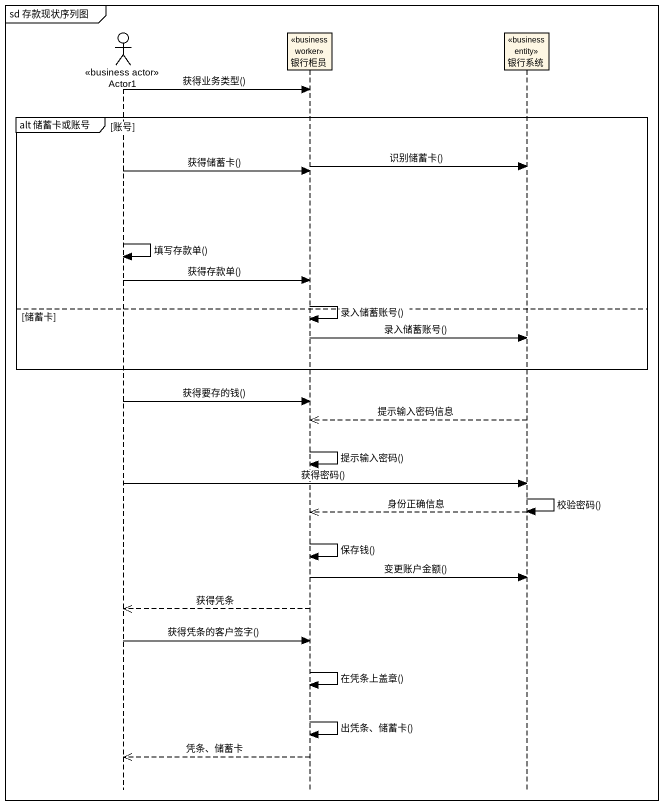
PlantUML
@startuml
mainframe sd 存款现状序列图
hide footbox
actor Actor1 <<business actor>>
participant 银行柜员 <<business worker>>
participant 银行系统 <<business entity>>

Actor1 -> 银行柜员 : 获得业务类型()
group alt 储蓄卡或账号 [账号]
  银行柜员 -> 银行系统 : 识别储蓄卡()
  Actor1 -> 银行柜员 : 获得储蓄卡()
  Actor1 -> Actor1 : 填写存款单()
  Actor1 -> 银行柜员 : 获得存款单()
  银行柜员 -> 银行柜员 : 录入储蓄账号()
else 储蓄卡
  银行柜员 -> 银行系统 : 录入储蓄账号()
end
Actor1 -> 银行柜员 : 获得要存的钱()
银行系统 -->> 银行柜员 : 提示输入密码信息
银行柜员 -> 银行柜员 : 提示输入密码()
Actor1 -> 银行系统 : 获得密码()
银行系统 -> 银行系统 : 校验密码()
银行系统 -->> 银行柜员 : 身份正确信息
银行柜员 -> 银行柜员 : 保存钱()
银行柜员 -> 银行系统 : 变更账户金额()
银行柜员 -->> Actor1 : 获得凭条
Actor1 -> 银行柜员 : 获得凭条的客户签字()
银行柜员 -> 银行柜员 : 在凭条上盖章()
银行柜员 -> 银行柜员 : 出凭条、储蓄卡()
银行柜员 -->> Actor1 : 凭条、储蓄卡
@enduml
